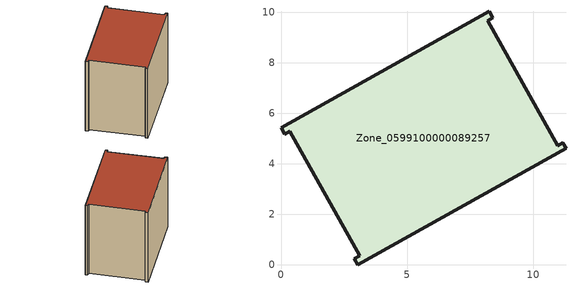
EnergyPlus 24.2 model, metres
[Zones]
Zone_0599100000089257
 floor ground (C_G): 8.4,9.78 8.19,9.66 10.96,4.72 11.17,4.83 11.3,4.61 3.04,0 2.91,0.23 3.12,0.35 0.35,5.28 0.15,5.16 0,5.42 8.25,10.04 z0
 wall outside (C_F): 8.25,10.04 0,5.42 0.15,5.16 0.35,5.28 3.12,0.35 2.91,0.23 3.04,0 11.3,4.61 11.17,4.83 10.96,4.72 8.19,9.66 8.4,9.78 8.25,10.04 z0:8.29
 roof outside (C_R): 8.19,9.66 8.4,9.78 8.25,10.04 0,5.42 0.15,5.16 0.35,5.28 3.12,0.35 2.91,0.23 3.04,0 11.3,4.61 11.17,4.83 10.96,4.72 z8.29
[BUILDING]
Pand.0599100000089257: North Axis=0; Terrain=City; Loads Convergence Tolerance Value=0.04; Temperature Convergence Tolerance Value=0.4; Solar Distribution=FullExterior; Maximum Number of Warmup Days=25; Minimum Number of Warmup Days=1
[Site:Location]
Rotterdam.The.Hague.AP_ZH_NLD Design_Conditions: Latitude=51.96; Longitude=4.45; Time Zone=1; Elevation=-4.5
[SITE:GROUNDTEMPERATURE:BUILDINGSURFACE]
18, 18, 18, 18, 18, 18, 18, 18, 18, 18, 18, 18
[MATERIAL] Thermal Absorptance=0.9; Solar Absorptance=0.7; Visible Absorptance=0.7
Name | Roughness | Thickness | Conductivity | Density | Specific Heat
G.TI.1965-1974 | MediumSmooth | 0.15 | 0.882353 | 540 | 1210
F.TI.1965-1974 | Rough | 0.3 | 0.697674 | 1920 | 840
R.TI.1965-1974 | MediumRough | 0.2 | 0.232558 | 1500 | 1000
[CONSTRUCTION]
C_G: G.TI.1965-1974
C_F: F.TI.1965-1974
C_R: R.TI.1965-1974
[ZONE]
Zone_0599100000089257: Type=1; Multiplier=1; Ceiling Height=Autocalculate; Volume=Autocalculate; Floor Area=autocalculate; Part of Total Floor Area=Yes
[ZONEINFILTRATION:DESIGNFLOWRATE]
Infil_Zone_0599100000089257: Zone or ZoneList or Space or SpaceList=Zone_0599100000089257; Schedule=AlwaysOn; Design Flow Rate Calculation Method=Flow/Area; Flow Rate per Floor Area=0.003; Constant Term Coefficient=1; Temperature Term Coefficient=0; Velocity Term Coefficient=0; Velocity Squared Term Coefficient=0
[HVACTEMPLATE:ZONE:IDEALLOADSAIRSYSTEM]
Zone_0599100000089257: Maximum Heating Supply Air Temperature=50; Minimum Cooling Supply Air Temperature=13; Maximum Heating Supply Air Humidity Ratio=0.0156; Minimum Cooling Supply Air Humidity Ratio=0.0077; Heating Limit=NoLimit; Cooling Limit=NoLimit; Dehumidification Control Type=ConstantSensibleHeatRatio; Cooling Sensible Heat Ratio=0.7; Dehumidification Setpoint=60; Humidification Control Type=None; Humidification Setpoint=30; Outdoor Air Method=None; Outdoor Air Flow Rate per Person=0.00944; Outdoor Air Flow Rate per Zone Floor Area=0; Outdoor Air Flow Rate per Zone=0; Demand Controlled Ventilation Type=None; Outdoor Air Economizer Type=NoEconomizer; Heat Recovery Type=None; Sensible Heat Recovery Effectiveness=0.7; Latent Heat Recovery Effectiveness=0.65
[ZONECONTROL:THERMOSTAT]
ThermostatControl_Zone_0599100000089257: Zone or ZoneList=Zone_0599100000089257; Control Type Schedule=DualSetpointControlType; Control 1=Thermostat_Zone_0599100000089257; Temperature Difference Between Cutout And Setpoint=0
[THERMOSTATSETPOINT:DUALSETPOINT]
Thermostat_Zone_0599100000089257: Heating Setpoint Temperature Schedule=HeatingSetpoint_Zone_0599100000089257; Cooling Setpoint Temperature Schedule=CoolingSetpoint_Zone_0599100000089257
[SCHEDULE:COMPACT]
HeatingSetpoint_Zone_0599100000089257: Through: 12/31, For: AllDays, Until: 24:00, 21
CoolingSetpoint_Zone_0599100000089257: Through: 12/31, For: AllDays, Until: 24:00, 24
DualSetpointControlType: Through: 12/31, For: AllDays, Until: 24:00, 4
AlwaysOn: Through: 12/31, For: AllDays, Until: 24:00, 1
